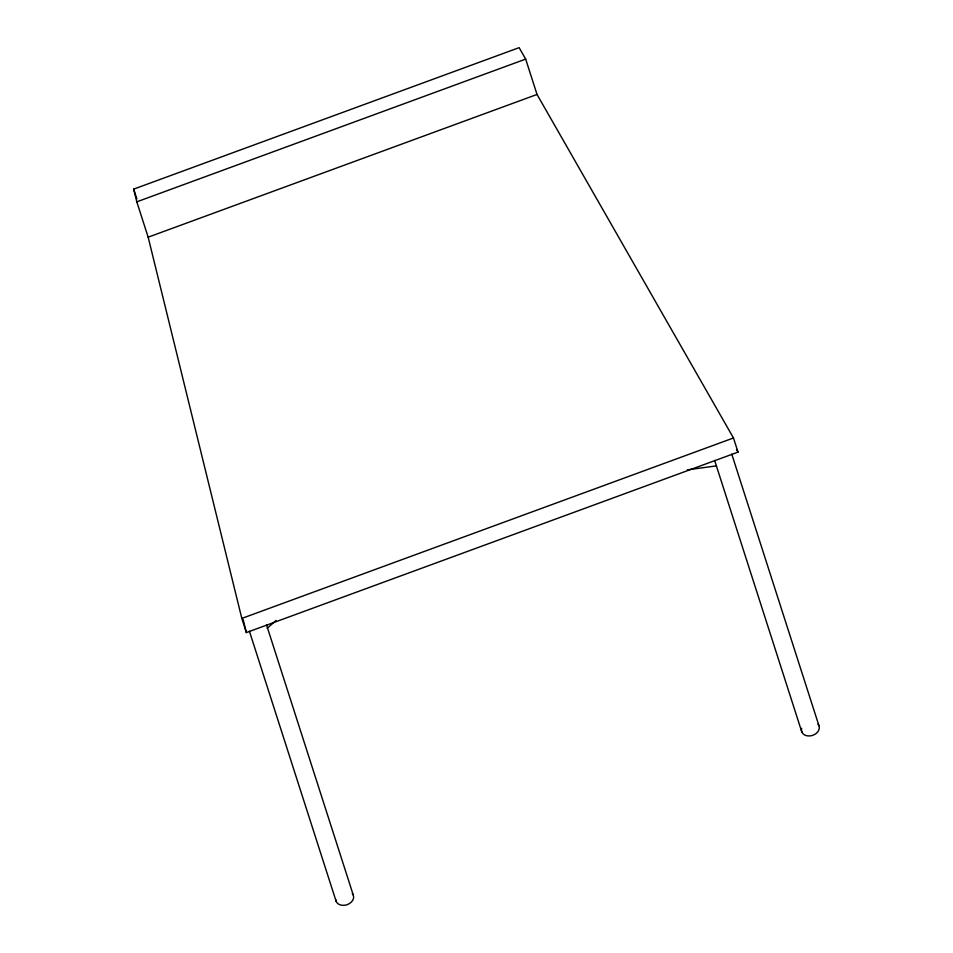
<?xml version="1.0" encoding="UTF-8"?>
<svg xmlns="http://www.w3.org/2000/svg" width="953" height="953" viewBox="0 0 953 953"><rect width="100%" height="100%" fill="white"/><g stroke="black" fill="none" stroke-linecap="round" stroke-linejoin="round"><path stroke-width="1.43" d="M267.174 628.325L276.06 620.439M133.682 189.123L519.135 47.65L525.675 59.098L537.027 94.454L733.476 437.975L738.015 452.115L246.362 632.578L241.824 618.426L148.156 237.19L136.803 201.833L133.682 189.123L136.863 199.022M136.803 201.833L525.675 59.098M148.156 237.19L537.027 94.454M241.824 618.426L733.476 437.975M687.351 469.853L716.477 465.874M736.538 449.542L738.015 452.115M731.761 454.128L818.937 725.674M714.631 460.418L801.807 731.964M266.542 624.93L353.265 895.058M249.412 631.22L336.135 901.347M243.17 619.581L246.362 632.578M352.312 893.497A9.125 6.933 -17.8 0 1 347.285 904.635A9.125 6.933 -17.8 0 1 335.766 899.572M817.972 724.113A9.125 6.933 -17.8 0 1 811.825 735.609A9.125 6.933 -17.8 0 1 801.664 728.318"/></g></svg>
